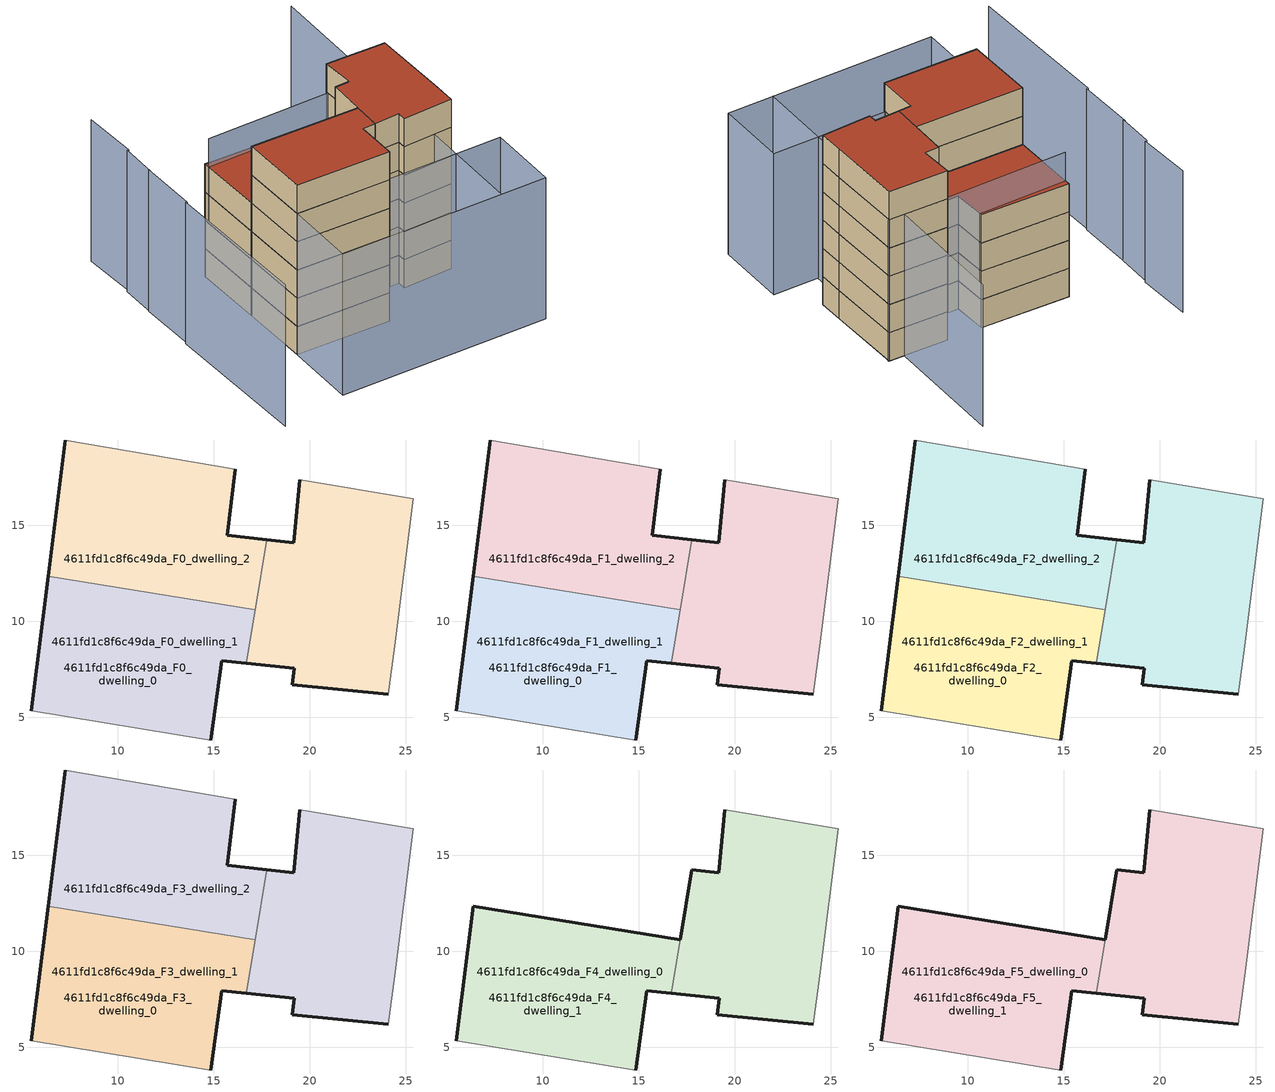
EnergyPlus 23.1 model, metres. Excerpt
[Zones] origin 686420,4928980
4611fd1c8f6c49da_F0_dwelling_0
 floor ground (EU_floor_Construction): 14.85,3.81 15.41,7.93 16.7,7.8 17.15,10.6 6.37,12.35 5.49,5.33 z0; 24.1,6.19 24.44,8.73 25.39,16.38 19.49,17.37 19.17,14.08 17.75,14.25 16.7,7.8 19.2,7.54 19.1,6.7 z0; 17.15,10.6 17.75,14.25 15.71,14.48 16.11,17.92 7.27,19.44 6.37,12.35 z0
 wall outside (EU_wall_Construction): 17.75,14.25 19.17,14.08 19.49,17.37 / 24.1,6.19 19.1,6.7 19.2,7.54 16.7,7.8 z0:3
 wall adiabatic (EU_wall_Construction): 19.49,17.37 25.39,16.38 24.44,8.73 24.1,6.19 z0:3
 wall to 4611fd1c8f6c49da_F0_dwelling_2 (EU_wall_Construction): 17.15,10.6 17.75,14.25 z0:3
 wall to 4611fd1c8f6c49da_F0_dwelling_1 (EU_wall_Construction): 16.7,7.8 17.15,10.6 z0:3
4611fd1c8f6c49da_F0_dwelling_1
 floor ground (EU_floor_Construction): 24.1,6.19 24.44,8.73 25.39,16.38 19.49,17.37 19.17,14.08 17.75,14.25 16.7,7.8 19.2,7.54 19.1,6.7 z0; 14.85,3.81 15.41,7.93 16.7,7.8 17.15,10.6 6.37,12.35 5.49,5.33 z0
 wall outside (EU_wall_Construction): 5.49,5.33 6.37,12.35 / 16.7,7.8 15.41,7.93 14.85,3.81 z0:3
 wall adiabatic (EU_wall_Construction): 14.85,3.81 5.49,5.33 z0:3
 wall to 4611fd1c8f6c49da_F0_dwelling_2 (EU_wall_Construction): 6.37,12.35 17.15,10.6 z0:3
4611fd1c8f6c49da_F0_dwelling_2
 floor ground (EU_floor_Construction): 17.15,10.6 17.75,14.25 15.71,14.48 16.11,17.92 7.27,19.44 6.37,12.35 z0; 24.1,6.19 24.44,8.73 25.39,16.38 19.49,17.37 19.17,14.08 17.75,14.25 16.7,7.8 19.2,7.54 19.1,6.7 z0
 wall outside (EU_wall_Construction): 16.11,17.92 15.71,14.48 17.75,14.25 / 6.37,12.35 7.27,19.44 z0:3
 wall adiabatic (EU_wall_Construction): 7.27,19.44 16.11,17.92 z0:3
4611fd1c8f6c49da_F1_dwelling_0
 floor to 4611fd1c8f6c49da_F0_dwelling_0 (EU_floor_Construction): 24.1,6.19 24.44,8.73 25.39,16.38 19.49,17.37 19.17,14.08 17.75,14.25 16.7,7.8 19.2,7.54 19.1,6.7 z3
 floor adiabatic (EU_floor_Construction): 17.15,10.6 17.75,14.25 15.71,14.48 16.11,17.92 7.27,19.44 6.37,12.35 z3; 14.85,3.81 15.41,7.93 16.7,7.8 17.15,10.6 6.37,12.35 5.49,5.33 z3
 wall outside (EU_wall_Construction): 17.75,14.25 19.17,14.08 19.49,17.37 / 24.1,6.19 19.1,6.7 19.2,7.54 16.7,7.8 z3:6
 wall adiabatic (EU_wall_Construction): 19.49,17.37 25.39,16.38 24.44,8.73 24.1,6.19 z3:6
 wall to 4611fd1c8f6c49da_F1_dwelling_2 (EU_wall_Construction): 17.15,10.6 17.75,14.25 z3:6
 wall to 4611fd1c8f6c49da_F1_dwelling_1 (EU_wall_Construction): 16.7,7.8 17.15,10.6 z3:6
4611fd1c8f6c49da_F1_dwelling_1
 floor to 4611fd1c8f6c49da_F0_dwelling_1 (EU_floor_Construction): 14.85,3.81 15.41,7.93 16.7,7.8 17.15,10.6 6.37,12.35 5.49,5.33 z3
 floor adiabatic (EU_floor_Construction): 24.1,6.19 24.44,8.73 25.39,16.38 19.49,17.37 19.17,14.08 17.75,14.25 16.7,7.8 19.2,7.54 19.1,6.7 z3
 wall outside (EU_wall_Construction): 5.49,5.33 6.37,12.35 / 16.7,7.8 15.41,7.93 14.85,3.81 z3:6
 wall adiabatic (EU_wall_Construction): 14.85,3.81 5.49,5.33 z3:6
 wall to 4611fd1c8f6c49da_F1_dwelling_2 (EU_wall_Construction): 6.37,12.35 17.15,10.6 z3:6
4611fd1c8f6c49da_F1_dwelling_2
 floor to 4611fd1c8f6c49da_F0_dwelling_2 (EU_floor_Construction): 17.15,10.6 17.75,14.25 15.71,14.48 16.11,17.92 7.27,19.44 6.37,12.35 z3; 24.1,6.19 24.44,8.73 25.39,16.38 19.49,17.37 19.17,14.08 17.75,14.25 16.7,7.8 19.2,7.54 19.1,6.7 z3
 wall outside (EU_wall_Construction): 16.11,17.92 15.71,14.48 17.75,14.25 / 6.37,12.35 7.27,19.44 z3:6
 wall adiabatic (EU_wall_Construction): 7.27,19.44 16.11,17.92 z3:6
4611fd1c8f6c49da_F2_dwelling_0
 floor to 4611fd1c8f6c49da_F1_dwelling_0 (EU_floor_Construction): 24.1,6.19 24.44,8.73 25.39,16.38 19.49,17.37 19.17,14.08 17.75,14.25 16.7,7.8 19.2,7.54 19.1,6.7 z6
 floor adiabatic (EU_floor_Construction): 17.15,10.6 17.75,14.25 15.71,14.48 16.11,17.92 7.27,19.44 6.37,12.35 z6; 14.85,3.81 15.41,7.93 16.7,7.8 17.15,10.6 6.37,12.35 5.49,5.33 z6
 wall outside (EU_wall_Construction): 17.75,14.25 19.17,14.08 19.49,17.37 / 24.1,6.19 19.1,6.7 19.2,7.54 16.7,7.8 z6:9
 wall adiabatic (EU_wall_Construction): 19.49,17.37 25.39,16.38 24.44,8.73 24.1,6.19 z6:9
 wall to 4611fd1c8f6c49da_F2_dwelling_2 (EU_wall_Construction): 17.15,10.6 17.75,14.25 z6:9
 wall to 4611fd1c8f6c49da_F2_dwelling_1 (EU_wall_Construction): 16.7,7.8 17.15,10.6 z6:9
4611fd1c8f6c49da_F2_dwelling_1
 floor to 4611fd1c8f6c49da_F1_dwelling_1 (EU_floor_Construction): 14.85,3.81 15.41,7.93 16.7,7.8 17.15,10.6 6.37,12.35 5.49,5.33 z6
 floor adiabatic (EU_floor_Construction): 24.1,6.19 24.44,8.73 25.39,16.38 19.49,17.37 19.17,14.08 17.75,14.25 16.7,7.8 19.2,7.54 19.1,6.7 z6
 wall outside (EU_wall_Construction): 5.49,5.33 6.37,12.35 / 16.7,7.8 15.41,7.93 14.85,3.81 z6:9
 wall adiabatic (EU_wall_Construction): 14.85,3.81 5.49,5.33 z6:9
 wall to 4611fd1c8f6c49da_F2_dwelling_2 (EU_wall_Construction): 6.37,12.35 17.15,10.6 z6:9
4611fd1c8f6c49da_F2_dwelling_2
 floor to 4611fd1c8f6c49da_F1_dwelling_2 (EU_floor_Construction): 17.15,10.6 17.75,14.25 15.71,14.48 16.11,17.92 7.27,19.44 6.37,12.35 z6; 24.1,6.19 24.44,8.73 25.39,16.38 19.49,17.37 19.17,14.08 17.75,14.25 16.7,7.8 19.2,7.54 19.1,6.7 z6
 wall outside (EU_wall_Construction): 16.11,17.92 15.71,14.48 17.75,14.25 / 6.37,12.35 7.27,19.44 z6:9
 wall adiabatic (EU_wall_Construction): 7.27,19.44 16.11,17.92 z6:9
4611fd1c8f6c49da_F3_dwelling_0
 floor to 4611fd1c8f6c49da_F2_dwelling_0 (EU_floor_Construction): 24.1,6.19 24.44,8.73 25.39,16.38 19.49,17.37 19.17,14.08 17.75,14.25 16.7,7.8 19.2,7.54 19.1,6.7 z9
 floor adiabatic (EU_floor_Construction): 17.15,10.6 17.75,14.25 15.71,14.48 16.11,17.92 7.27,19.44 6.37,12.35 z9; 14.85,3.81 15.41,7.93 16.7,7.8 17.15,10.6 6.37,12.35 5.49,5.33 z9
 wall outside (EU_wall_Construction): 17.75,14.25 19.17,14.08 19.49,17.37 / 24.1,6.19 19.1,6.7 19.2,7.54 16.7,7.8 z9:12
 wall adiabatic (EU_wall_Construction): 19.49,17.37 25.39,16.38 24.44,8.73 24.1,6.19 z9:12
 wall to 4611fd1c8f6c49da_F3_dwelling_2 (EU_wall_Construction): 17.15,10.6 17.75,14.25 z9:12
 wall to 4611fd1c8f6c49da_F3_dwelling_1 (EU_wall_Construction): 16.7,7.8 17.15,10.6 z9:12
 roof outside (EU_floor_Construction): 16.11,17.92 15.71,14.48 17.75,14.25 17.15,10.6 6.37,12.35 7.27,19.44 z12
4611fd1c8f6c49da_F3_dwelling_1
 floor to 4611fd1c8f6c49da_F2_dwelling_1 (EU_floor_Construction): 14.85,3.81 15.41,7.93 16.7,7.8 17.15,10.6 6.37,12.35 5.49,5.33 z9
 floor adiabatic (EU_floor_Construction): 24.1,6.19 24.44,8.73 25.39,16.38 19.49,17.37 19.17,14.08 17.75,14.25 16.7,7.8 19.2,7.54 19.1,6.7 z9
 wall outside (EU_wall_Construction): 5.49,5.33 6.37,12.35 / 16.7,7.8 15.41,7.93 14.85,3.81 z9:12
 wall adiabatic (EU_wall_Construction): 14.85,3.81 5.49,5.33 z9:12
 wall to 4611fd1c8f6c49da_F3_dwelling_2 (EU_wall_Construction): 6.37,12.35 17.15,10.6 z9:12
4611fd1c8f6c49da_F3_dwelling_2
 floor to 4611fd1c8f6c49da_F2_dwelling_2 (EU_floor_Construction): 17.15,10.6 17.75,14.25 15.71,14.48 16.11,17.92 7.27,19.44 6.37,12.35 z9; 24.1,6.19 24.44,8.73 25.39,16.38 19.49,17.37 19.17,14.08 17.75,14.25 16.7,7.8 19.2,7.54 19.1,6.7 z9
 wall outside (EU_wall_Construction): 16.11,17.92 15.71,14.48 17.75,14.25 / 6.37,12.35 7.27,19.44 z9:12
 wall adiabatic (EU_wall_Construction): 7.27,19.44 16.11,17.92 z9:12
 ceiling adiabatic (EU_roof_Construction): 25.39,16.38 24.44,8.73 24.1,6.19 19.1,6.7 19.2,7.54 16.7,7.8 17.75,14.25 19.17,14.08 19.49,17.37 z12
 roof outside (EU_roof_Construction): 16.11,17.92 15.71,14.48 17.75,14.25 17.15,10.6 6.37,12.35 7.27,19.44 z12
4611fd1c8f6c49da_F4_dwelling_0
 floor to 4611fd1c8f6c49da_F3_dwelling_0 (EU_floor_Construction): 24.1,6.19 24.44,8.73 25.39,16.38 19.49,17.37 19.17,14.08 17.75,14.25 16.7,7.8 19.2,7.54 19.1,6.7 z12
 floor adiabatic (EU_floor_Construction): 14.85,3.81 15.41,7.93 16.7,7.8 17.15,10.6 6.37,12.35 5.49,5.33 z12
 wall outside (EU_wall_Construction): 24.1,6.19 19.1,6.7 19.2,7.54 16.7,7.8 / 17.15,10.6 17.75,14.25 19.17,14.08 19.49,17.37 z12:15
 wall adiabatic (EU_wall_Construction): 19.49,17.37 25.39,16.38 24.44,8.73 24.1,6.19 z12:15
 wall to 4611fd1c8f6c49da_F4_dwelling_1 (EU_wall_Construction): 16.7,7.8 17.15,10.6 z12:15
4611fd1c8f6c49da_F4_dwelling_1
 floor to 4611fd1c8f6c49da_F3_dwelling_1 (EU_floor_Construction): 24.1,6.19 24.44,8.73 25.39,16.38 19.49,17.37 19.17,14.08 17.75,14.25 16.7,7.8 19.2,7.54 19.1,6.7 z12; 14.85,3.81 15.41,7.93 16.7,7.8 17.15,10.6 6.37,12.35 5.49,5.33 z12
 wall outside (EU_wall_Construction): 5.49,5.33 6.37,12.35 17.16,10.6 / 16.7,7.8 15.41,7.93 14.85,3.81 z12:15
 wall adiabatic (EU_wall_Construction): 14.85,3.81 5.49,5.33 z12:15
4611fd1c8f6c49da_F5_dwelling_0
 floor adiabatic (EU_floor_Construction): 24.1,6.19 24.44,8.73 25.39,16.38 19.49,17.37 19.17,14.08 17.75,14.25 16.7,7.8 19.2,7.54 19.1,6.7 z15; 14.85,3.81 15.41,7.93 16.7,7.8 17.15,10.6 6.37,12.35 5.49,5.33 z15
 wall outside (EU_wall_Construction): 24.1,6.19 19.1,6.7 19.2,7.54 16.7,7.8 / 17.15,10.6 17.75,14.25 19.17,14.08 19.49,17.37 z15:18
 wall adiabatic (EU_wall_Construction): 19.49,17.37 25.39,16.38 24.44,8.73 24.1,6.19 z15:18
 wall to 4611fd1c8f6c49da_F5_dwelling_1 (EU_wall_Construction): 16.7,7.8 17.15,10.6 z15:18
 roof outside (EU_roof_Construction): 17.15,10.6 16.7,7.8 15.41,7.93 14.85,3.81 5.49,5.33 6.37,12.35 z18; 25.39,16.38 24.44,8.73 24.1,6.19 19.1,6.7 19.2,7.54 16.7,7.8 17.75,14.25 19.17,14.08 19.49,17.37 z18
4611fd1c8f6c49da_F5_dwelling_1
 floor to 4611fd1c8f6c49da_F4_dwelling_1 (EU_floor_Construction): 24.1,6.19 24.44,8.73 25.39,16.38 19.49,17.37 19.17,14.08 17.75,14.25 16.7,7.8 19.2,7.54 19.1,6.7 z15; 14.85,3.81 15.41,7.93 16.7,7.8 17.15,10.6 6.37,12.35 5.49,5.33 z15
 wall outside (EU_wall_Construction): 5.49,5.33 6.37,12.35 17.16,10.6 / 16.7,7.8 15.41,7.93 14.85,3.81 z15:18
 wall adiabatic (EU_wall_Construction): 14.85,3.81 5.49,5.33 z15:18
 roof outside (EU_roof_Construction): 17.15,10.6 16.7,7.8 15.41,7.93 14.85,3.81 5.49,5.33 6.37,12.35 z18; 25.39,16.38 24.44,8.73 24.1,6.19 19.1,6.7 19.2,7.54 16.7,7.8 17.75,14.25 19.17,14.08 19.49,17.37 z18
shading: -0.63,13 -2.38,-2 / 20.67,-4.23 25.76,29.07 / 0.19,18.76 -0.51,12.94 / 0.7,22.21 0.15,18.44 / 1.42,27.73 0.92,22.2 / 25.49,16.37 7.19,18.88 / 25.24,-4.89 4.44,-1.85 / 4.44,-1.85 5.49,5.33 / 5.49,5.33 26.29,2.29 / 26.29,2.29 25.24,-4.89 z0:15
[Building]
EU S2 Campaign: North Axis=0; Terrain=City; Solar Distribution=FullExterior
[Site:Location]
Bologna: Latitude=44.5; Longitude=11.25; Time Zone=1; Elevation=37
[SizingPeriod:WeatherFileDays]
AnnualSizingPeriod: Begin Month=1; Begin Day of Month=1; End Month=12; End Day of Month=31; Day of Week for Start Day=Monday; Use Weather File Daylight Saving Period=No; Use Weather File Rain and Snow Indicators=No
[MATERIAL]
EU_InternalMass_Material: Roughness=MediumRough; Thickness=0.1; Conductivity=1; Density=1800; Specific Heat=900; Thermal Absorptance=0.9; Solar Absorptance=0.7; Visible Absorptance=0.7
[MATERIAL:NOMASS] Roughness=MediumRough; Thermal Absorptance=0.9; Solar Absorptance=0.7; Visible Absorptance=0.7
Name | Thermal Resistance
EU_wall_NoMass | 0.905828
EU_roof_NoMass | 0.37593
EU_floor_NoMass | 0.67114
[CONSTRUCTION]
EU_wall_Construction: EU_wall_NoMass
EU_roof_Construction: EU_roof_NoMass
EU_floor_Construction: EU_floor_NoMass
EU_InternalMass_Construction: EU_InternalMass_Material
[ZONE] Type=1; Multiplier=1; Ceiling Height=autocalculate; Floor Area=autocalculate; Part of Total Floor Area=Yes
Name | Volume
4611fd1c8f6c49da_F0_dwelling_0; 4611fd1c8f6c49da_F1_dwelling_0; 4611fd1c8f6c49da_F2_dwelling_0; 4611fd1c8f6c49da_F3_dwelling_0 | 639.996
4611fd1c8f6c49da_F4_dwelling_0; 4611fd1c8f6c49da_F5_dwelling_0; 4611fd1c8f6c49da_F0_dwelling_1; 4611fd1c8f6c49da_F1_dwelling_1; 4611fd1c8f6c49da_F2_dwelling_1; 4611fd1c8f6c49da_F3_dwelling_1; 4611fd1c8f6c49da_F4_dwelling_1; 4611fd1c8f6c49da_F5_dwelling_1 | 426.665
4611fd1c8f6c49da_F0_dwelling_2; 4611fd1c8f6c49da_F1_dwelling_2; 4611fd1c8f6c49da_F2_dwelling_2; 4611fd1c8f6c49da_F3_dwelling_2 | 426.661
[INTERNALMASS] Construction=EU_InternalMass_Construction
Name | Zone or ZoneList | Surface Area
4611fd1c8f6c49da_F0_dwelling_0_EU_InternalMass | 4611fd1c8f6c49da_F0_dwelling_0 | 71.1098
4611fd1c8f6c49da_F0_dwelling_1_EU_InternalMass | 4611fd1c8f6c49da_F0_dwelling_1 | 71.1127
4611fd1c8f6c49da_F0_dwelling_2_EU_InternalMass | 4611fd1c8f6c49da_F0_dwelling_2 | 71.112
4611fd1c8f6c49da_F1_dwelling_0_EU_InternalMass | 4611fd1c8f6c49da_F1_dwelling_0 | 71.1098
4611fd1c8f6c49da_F1_dwelling_1_EU_InternalMass | 4611fd1c8f6c49da_F1_dwelling_1 | 71.1127
4611fd1c8f6c49da_F1_dwelling_2_EU_InternalMass | 4611fd1c8f6c49da_F1_dwelling_2 | 71.112
4611fd1c8f6c49da_F2_dwelling_0_EU_InternalMass | 4611fd1c8f6c49da_F2_dwelling_0 | 71.1098
4611fd1c8f6c49da_F2_dwelling_1_EU_InternalMass | 4611fd1c8f6c49da_F2_dwelling_1 | 71.1127
4611fd1c8f6c49da_F2_dwelling_2_EU_InternalMass | 4611fd1c8f6c49da_F2_dwelling_2 | 71.112
4611fd1c8f6c49da_F3_dwelling_0_EU_InternalMass | 4611fd1c8f6c49da_F3_dwelling_0 | 71.1098
4611fd1c8f6c49da_F3_dwelling_1_EU_InternalMass | 4611fd1c8f6c49da_F3_dwelling_1 | 71.1127
4611fd1c8f6c49da_F3_dwelling_2_EU_InternalMass | 4611fd1c8f6c49da_F3_dwelling_2 | 71.112
4611fd1c8f6c49da_F4_dwelling_0_EU_InternalMass | 4611fd1c8f6c49da_F4_dwelling_0 | 106.668
4611fd1c8f6c49da_F4_dwelling_1_EU_InternalMass | 4611fd1c8f6c49da_F4_dwelling_1 | 106.663
4611fd1c8f6c49da_F5_dwelling_0_EU_InternalMass | 4611fd1c8f6c49da_F5_dwelling_0 | 106.668
4611fd1c8f6c49da_F5_dwelling_1_EU_InternalMass | 4611fd1c8f6c49da_F5_dwelling_1 | 106.663
[OTHEREQUIPMENT] Fuel Type=Electricity; Design Level Calculation Method=Watts/Area; Power per Zone Floor Area=1; Fraction Latent=0; Fraction Radiant=0; Fraction Lost=0; Carbon Dioxide Generation Rate=0; EndUse Subcategory=EU_Step8_InternalGains
Name | Zone or ZoneList or Space or SpaceList | Schedule
EU_Step8_InternalGain_4611fd1c8f6c49da_F0_dwelling_0_f000 | 4611fd1c8f6c49da_F0_dwelling_0 | EU_Step8_GainSchedule_4611fd1c8f6c49da_F0_dwelling_0_f000
EU_Step8_InternalGain_4611fd1c8f6c49da_F0_dwelling_1_f000 | 4611fd1c8f6c49da_F0_dwelling_1 | EU_Step8_GainSchedule_4611fd1c8f6c49da_F0_dwelling_1_f000
EU_Step8_InternalGain_4611fd1c8f6c49da_F0_dwelling_2_f000 | 4611fd1c8f6c49da_F0_dwelling_2 | EU_Step8_GainSchedule_4611fd1c8f6c49da_F0_dwelling_2_f000
EU_Step8_InternalGain_4611fd1c8f6c49da_F1_dwelling_0_f000 | 4611fd1c8f6c49da_F1_dwelling_0 | EU_Step8_GainSchedule_4611fd1c8f6c49da_F1_dwelling_0_f000
EU_Step8_InternalGain_4611fd1c8f6c49da_F1_dwelling_1_f000 | 4611fd1c8f6c49da_F1_dwelling_1 | EU_Step8_GainSchedule_4611fd1c8f6c49da_F1_dwelling_1_f000
EU_Step8_InternalGain_4611fd1c8f6c49da_F1_dwelling_2_f000 | 4611fd1c8f6c49da_F1_dwelling_2 | EU_Step8_GainSchedule_4611fd1c8f6c49da_F1_dwelling_2_f000
EU_Step8_InternalGain_4611fd1c8f6c49da_F2_dwelling_0_f000 | 4611fd1c8f6c49da_F2_dwelling_0 | EU_Step8_GainSchedule_4611fd1c8f6c49da_F2_dwelling_0_f000
EU_Step8_InternalGain_4611fd1c8f6c49da_F2_dwelling_1_f000 | 4611fd1c8f6c49da_F2_dwelling_1 | EU_Step8_GainSchedule_4611fd1c8f6c49da_F2_dwelling_1_f000
EU_Step8_InternalGain_4611fd1c8f6c49da_F2_dwelling_2_f000 | 4611fd1c8f6c49da_F2_dwelling_2 | EU_Step8_GainSchedule_4611fd1c8f6c49da_F2_dwelling_2_f000
EU_Step8_InternalGain_4611fd1c8f6c49da_F3_dwelling_0_f000 | 4611fd1c8f6c49da_F3_dwelling_0 | EU_Step8_GainSchedule_4611fd1c8f6c49da_F3_dwelling_0_f000
EU_Step8_InternalGain_4611fd1c8f6c49da_F3_dwelling_1_f000 | 4611fd1c8f6c49da_F3_dwelling_1 | EU_Step8_GainSchedule_4611fd1c8f6c49da_F3_dwelling_1_f000
EU_Step8_InternalGain_4611fd1c8f6c49da_F3_dwelling_2_f000 | 4611fd1c8f6c49da_F3_dwelling_2 | EU_Step8_GainSchedule_4611fd1c8f6c49da_F3_dwelling_2_f000
EU_Step8_InternalGain_4611fd1c8f6c49da_F4_dwelling_0_f000 | 4611fd1c8f6c49da_F4_dwelling_0 | EU_Step8_GainSchedule_4611fd1c8f6c49da_F4_dwelling_0_f000
EU_Step8_InternalGain_4611fd1c8f6c49da_F4_dwelling_1_f000 | 4611fd1c8f6c49da_F4_dwelling_1 | EU_Step8_GainSchedule_4611fd1c8f6c49da_F4_dwelling_1_f000
EU_Step8_InternalGain_4611fd1c8f6c49da_F5_dwelling_0_f000 | 4611fd1c8f6c49da_F5_dwelling_0 | EU_Step8_GainSchedule_4611fd1c8f6c49da_F5_dwelling_0_f000
EU_Step8_InternalGain_4611fd1c8f6c49da_F5_dwelling_1_f000 | 4611fd1c8f6c49da_F5_dwelling_1 | EU_Step8_GainSchedule_4611fd1c8f6c49da_F5_dwelling_1_f000
[ZONEVENTILATION:DESIGNFLOWRATE] Schedule=EU_AlwaysOn; Design Flow Rate Calculation Method=AirChanges/Hour; Air Changes per Hour=0.73129; Ventilation Type=Natural; Fan Pressure Rise=0; Fan Total Efficiency=1; Constant Term Coefficient=1; Temperature Term Coefficient=0; Velocity Term Coefficient=0; Velocity Squared Term Coefficient=0; Minimum Indoor Temperature=-100; Maximum Indoor Temperature=100; Delta Temperature=-100; Minimum Outdoor Temperature=-100; Maximum Outdoor Temperature=100; Maximum Wind Speed=40
Name | Zone or ZoneList or Space or SpaceList
EU_ConstantAir_4611fd1c8f6c49da_F0_dwelling_0 | 4611fd1c8f6c49da_F0_dwelling_0
EU_ConstantAir_4611fd1c8f6c49da_F0_dwelling_1 | 4611fd1c8f6c49da_F0_dwelling_1
EU_ConstantAir_4611fd1c8f6c49da_F0_dwelling_2 | 4611fd1c8f6c49da_F0_dwelling_2
EU_ConstantAir_4611fd1c8f6c49da_F1_dwelling_0 | 4611fd1c8f6c49da_F1_dwelling_0
EU_ConstantAir_4611fd1c8f6c49da_F1_dwelling_1 | 4611fd1c8f6c49da_F1_dwelling_1
EU_ConstantAir_4611fd1c8f6c49da_F1_dwelling_2 | 4611fd1c8f6c49da_F1_dwelling_2
EU_ConstantAir_4611fd1c8f6c49da_F2_dwelling_0 | 4611fd1c8f6c49da_F2_dwelling_0
EU_ConstantAir_4611fd1c8f6c49da_F2_dwelling_1 | 4611fd1c8f6c49da_F2_dwelling_1
EU_ConstantAir_4611fd1c8f6c49da_F2_dwelling_2 | 4611fd1c8f6c49da_F2_dwelling_2
EU_ConstantAir_4611fd1c8f6c49da_F3_dwelling_0 | 4611fd1c8f6c49da_F3_dwelling_0
EU_ConstantAir_4611fd1c8f6c49da_F3_dwelling_1 | 4611fd1c8f6c49da_F3_dwelling_1
EU_ConstantAir_4611fd1c8f6c49da_F3_dwelling_2 | 4611fd1c8f6c49da_F3_dwelling_2
EU_ConstantAir_4611fd1c8f6c49da_F4_dwelling_0 | 4611fd1c8f6c49da_F4_dwelling_0
EU_ConstantAir_4611fd1c8f6c49da_F4_dwelling_1 | 4611fd1c8f6c49da_F4_dwelling_1
EU_ConstantAir_4611fd1c8f6c49da_F5_dwelling_0 | 4611fd1c8f6c49da_F5_dwelling_0
EU_ConstantAir_4611fd1c8f6c49da_F5_dwelling_1 | 4611fd1c8f6c49da_F5_dwelling_1
[HVACTEMPLATE:THERMOSTAT] Constant Heating Setpoint=20; Constant Cooling Setpoint=50
EU_HeatOnly_4611fd1c8f6c49da_F0_dwelling_0; EU_HeatOnly_4611fd1c8f6c49da_F0_dwelling_1; EU_HeatOnly_4611fd1c8f6c49da_F0_dwelling_2; EU_HeatOnly_4611fd1c8f6c49da_F1_dwelling_0; EU_HeatOnly_4611fd1c8f6c49da_F1_dwelling_1; EU_HeatOnly_4611fd1c8f6c49da_F1_dwelling_2; EU_HeatOnly_4611fd1c8f6c49da_F2_dwelling_0; EU_HeatOnly_4611fd1c8f6c49da_F2_dwelling_1; EU_HeatOnly_4611fd1c8f6c49da_F2_dwelling_2; EU_HeatOnly_4611fd1c8f6c49da_F3_dwelling_0; EU_HeatOnly_4611fd1c8f6c49da_F3_dwelling_1; EU_HeatOnly_4611fd1c8f6c49da_F3_dwelling_2; EU_HeatOnly_4611fd1c8f6c49da_F4_dwelling_0; EU_HeatOnly_4611fd1c8f6c49da_F4_dwelling_1; EU_HeatOnly_4611fd1c8f6c49da_F5_dwelling_0; EU_HeatOnly_4611fd1c8f6c49da_F5_dwelling_1
[HVACTEMPLATE:ZONE:IDEALLOADSAIRSYSTEM] System Availability Schedule=EU_AlwaysOn; Maximum Heating Supply Air Temperature=50; Minimum Cooling Supply Air Temperature=13; Maximum Heating Supply Air Humidity Ratio=0.0156; Minimum Cooling Supply Air Humidity Ratio=0.0077; Heating Limit=NoLimit; Cooling Limit=NoLimit; Heating Availability Schedule=EU_AlwaysOn; Cooling Availability Schedule=EU_CoolingOff; Dehumidification Control Type=ConstantSensibleHeatRatio; Cooling Sensible Heat Ratio=0.7; Dehumidification Setpoint=60; Humidification Control Type=None; Humidification Setpoint=30; Outdoor Air Method=None; Outdoor Air Flow Rate per Person=0.00944; Outdoor Air Flow Rate per Zone Floor Area=0; Outdoor Air Flow Rate per Zone=0; Demand Controlled Ventilation Type=None; Outdoor Air Economizer Type=NoEconomizer; Heat Recovery Type=None; Sensible Heat Recovery Effectiveness=0.7; Latent Heat Recovery Effectiveness=0.65
Name | Template Thermostat
4611fd1c8f6c49da_F0_dwelling_0 | EU_HeatOnly_4611fd1c8f6c49da_F0_dwelling_0
4611fd1c8f6c49da_F0_dwelling_1 | EU_HeatOnly_4611fd1c8f6c49da_F0_dwelling_1
4611fd1c8f6c49da_F0_dwelling_2 | EU_HeatOnly_4611fd1c8f6c49da_F0_dwelling_2
4611fd1c8f6c49da_F1_dwelling_0 | EU_HeatOnly_4611fd1c8f6c49da_F1_dwelling_0
4611fd1c8f6c49da_F1_dwelling_1 | EU_HeatOnly_4611fd1c8f6c49da_F1_dwelling_1
4611fd1c8f6c49da_F1_dwelling_2 | EU_HeatOnly_4611fd1c8f6c49da_F1_dwelling_2
4611fd1c8f6c49da_F2_dwelling_0 | EU_HeatOnly_4611fd1c8f6c49da_F2_dwelling_0
4611fd1c8f6c49da_F2_dwelling_1 | EU_HeatOnly_4611fd1c8f6c49da_F2_dwelling_1
4611fd1c8f6c49da_F2_dwelling_2 | EU_HeatOnly_4611fd1c8f6c49da_F2_dwelling_2
4611fd1c8f6c49da_F3_dwelling_0 | EU_HeatOnly_4611fd1c8f6c49da_F3_dwelling_0
4611fd1c8f6c49da_F3_dwelling_1 | EU_HeatOnly_4611fd1c8f6c49da_F3_dwelling_1
4611fd1c8f6c49da_F3_dwelling_2 | EU_HeatOnly_4611fd1c8f6c49da_F3_dwelling_2
4611fd1c8f6c49da_F4_dwelling_0 | EU_HeatOnly_4611fd1c8f6c49da_F4_dwelling_0
4611fd1c8f6c49da_F4_dwelling_1 | EU_HeatOnly_4611fd1c8f6c49da_F4_dwelling_1
4611fd1c8f6c49da_F5_dwelling_0 | EU_HeatOnly_4611fd1c8f6c49da_F5_dwelling_0
4611fd1c8f6c49da_F5_dwelling_1 | EU_HeatOnly_4611fd1c8f6c49da_F5_dwelling_1
[SIZING:ZONE] Zone Cooling Design Supply Air Temperature Input Method=SupplyAirTemperature; Zone Cooling Design Supply Air Temperature=13; Zone Heating Design Supply Air Temperature Input Method=SupplyAirTemperature; Zone Heating Design Supply Air Temperature=50; Zone Cooling Design Supply Air Humidity Ratio=0.008; Zone Heating Design Supply Air Humidity Ratio=0.008; Cooling Design Air Flow Method=DesignDay; Cooling Design Air Flow Rate=0; Cooling Minimum Air Flow per Zone Floor Area=0.000762; Cooling Minimum Air Flow=0; Cooling Minimum Air Flow Fraction=0.2; Heating Design Air Flow Method=DesignDay; Heating Design Air Flow Rate=0; Heating Maximum Air Flow per Zone Floor Area=0.002032; Heating Maximum Air Flow=0.141576; Heating Maximum Air Flow Fraction=0.3; Account for Dedicated Outdoor Air System=No; Dedicated Outdoor Air System Control Strategy=NeutralSupplyAir; Dedicated Outdoor Air Low Setpoint Temperature for Design=autosize; Dedicated Outdoor Air High Setpoint Temperature for Design=autosize; Zone Load Sizing Method=Sensible Load Only No Latent Load; Zone Latent Cooling Design Supply Air Humidity Ratio Input Method=HumidityRatioDifference; Zone Cooling Design Supply Air Humidity Ratio Difference=0.005; Zone Latent Heating Design Supply Air Humidity Ratio Input Method=HumidityRatioDifference; Zone Humidification Design Supply Air Humidity Ratio Difference=0.005
4611fd1c8f6c49da_F0_dwelling_0; 4611fd1c8f6c49da_F0_dwelling_1; 4611fd1c8f6c49da_F0_dwelling_2; 4611fd1c8f6c49da_F1_dwelling_0; 4611fd1c8f6c49da_F1_dwelling_1; 4611fd1c8f6c49da_F1_dwelling_2; 4611fd1c8f6c49da_F2_dwelling_0; 4611fd1c8f6c49da_F2_dwelling_1; 4611fd1c8f6c49da_F2_dwelling_2; 4611fd1c8f6c49da_F3_dwelling_0; 4611fd1c8f6c49da_F3_dwelling_1; 4611fd1c8f6c49da_F3_dwelling_2; 4611fd1c8f6c49da_F4_dwelling_0; 4611fd1c8f6c49da_F4_dwelling_1; 4611fd1c8f6c49da_F5_dwelling_0; 4611fd1c8f6c49da_F5_dwelling_1
[SCHEDULE:CONSTANT]
Name | Hourly Value
EU_AlwaysOn | 1
EU_CoolingOff | 0
[SCHEDULE:FILE] Column Number=1; Rows to Skip at Top=0; Number of Hours of Data=8760; Column Separator=Comma; Interpolate to Timestep=No; Minutes per Item=60; Adjust Schedule for Daylight Savings=Yes
Name | File
EU_Step8_GainSchedule_4611fd1c8f6c49da_F0_dwelling_0_f000 | ../../schedules/4611fd1c8f6c49da/4611fd1c8f6c49da_F0_dwelling_0_f000_gain.csv
EU_Step8_GainSchedule_4611fd1c8f6c49da_F0_dwelling_1_f000 | ../../schedules/4611fd1c8f6c49da/4611fd1c8f6c49da_F0_dwelling_1_f000_gain.csv
EU_Step8_GainSchedule_4611fd1c8f6c49da_F0_dwelling_2_f000 | ../../schedules/4611fd1c8f6c49da/4611fd1c8f6c49da_F0_dwelling_2_f000_gain.csv
EU_Step8_GainSchedule_4611fd1c8f6c49da_F1_dwelling_0_f000 | ../../schedules/4611fd1c8f6c49da/4611fd1c8f6c49da_F1_dwelling_0_f000_gain.csv
EU_Step8_GainSchedule_4611fd1c8f6c49da_F1_dwelling_1_f000 | ../../schedules/4611fd1c8f6c49da/4611fd1c8f6c49da_F1_dwelling_1_f000_gain.csv
EU_Step8_GainSchedule_4611fd1c8f6c49da_F1_dwelling_2_f000 | ../../schedules/4611fd1c8f6c49da/4611fd1c8f6c49da_F1_dwelling_2_f000_gain.csv
EU_Step8_GainSchedule_4611fd1c8f6c49da_F2_dwelling_0_f000 | ../../schedules/4611fd1c8f6c49da/4611fd1c8f6c49da_F2_dwelling_0_f000_gain.csv
EU_Step8_GainSchedule_4611fd1c8f6c49da_F2_dwelling_1_f000 | ../../schedules/4611fd1c8f6c49da/4611fd1c8f6c49da_F2_dwelling_1_f000_gain.csv
EU_Step8_GainSchedule_4611fd1c8f6c49da_F2_dwelling_2_f000 | ../../schedules/4611fd1c8f6c49da/4611fd1c8f6c49da_F2_dwelling_2_f000_gain.csv
EU_Step8_GainSchedule_4611fd1c8f6c49da_F3_dwelling_0_f000 | ../../schedules/4611fd1c8f6c49da/4611fd1c8f6c49da_F3_dwelling_0_f000_gain.csv
EU_Step8_GainSchedule_4611fd1c8f6c49da_F3_dwelling_1_f000 | ../../schedules/4611fd1c8f6c49da/4611fd1c8f6c49da_F3_dwelling_1_f000_gain.csv
EU_Step8_GainSchedule_4611fd1c8f6c49da_F3_dwelling_2_f000 | ../../schedules/4611fd1c8f6c49da/4611fd1c8f6c49da_F3_dwelling_2_f000_gain.csv
EU_Step8_GainSchedule_4611fd1c8f6c49da_F4_dwelling_0_f000 | ../../schedules/4611fd1c8f6c49da/4611fd1c8f6c49da_F4_dwelling_0_f000_gain.csv
EU_Step8_GainSchedule_4611fd1c8f6c49da_F4_dwelling_1_f000 | ../../schedules/4611fd1c8f6c49da/4611fd1c8f6c49da_F4_dwelling_1_f000_gain.csv
EU_Step8_GainSchedule_4611fd1c8f6c49da_F5_dwelling_0_f000 | ../../schedules/4611fd1c8f6c49da/4611fd1c8f6c49da_F5_dwelling_0_f000_gain.csv
EU_Step8_GainSchedule_4611fd1c8f6c49da_F5_dwelling_1_f000 | ../../schedules/4611fd1c8f6c49da/4611fd1c8f6c49da_F5_dwelling_1_f000_gain.csv
